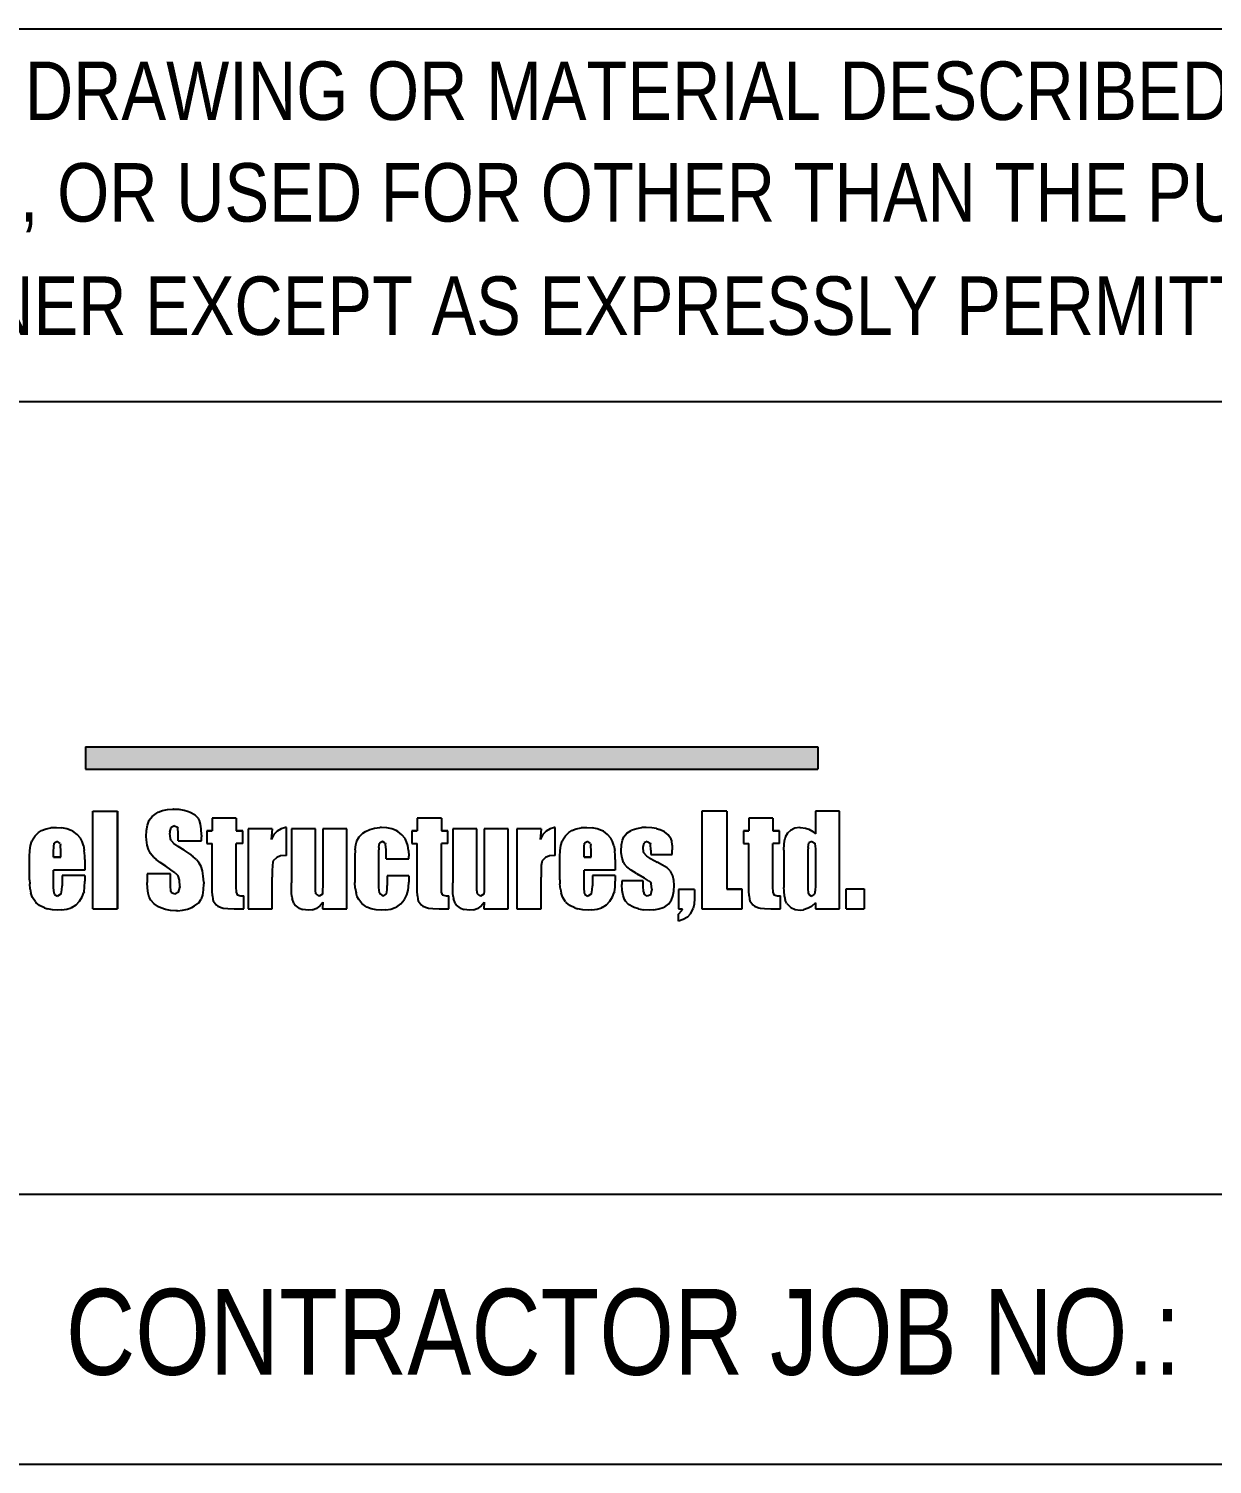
# Model space of a CAD drawing. Header units: millimetres. Extents: x -256 to 585, y -266 to 464.
# Drawn here: x 513.24 to 539.55, y -151.22 to -119.3 of the extents above; entities that cross this region are included whole.
import ezdxf

# ---------------------------------------------------------------- set-up
doc = ezdxf.new("R2010")
doc.units = ezdxf.units.MM
doc.styles.add('Arial', font='ARIAL.TTF', dxfattribs={"height": 0.2})
doc.styles.add('Arial Narrow', font='ARIALN.TTF', dxfattribs={"height": 0.2})

# ---------------------------------------------------------------- blocks, each defined once
blk = doc.blocks.new('Unknown-252070812-55925')
at = {"linetype": 'Continuous'}
for points in [[(514.502, -135.269), (514.502, -135.759), (530.786, -135.269)], [(514.502, -135.759), (530.786, -135.759), (530.786, -135.269)]]:
    blk.add_hatch(color=3, dxfattribs=at).paths.add_polyline_path(points)
at = {"color": 7, "linetype": 'Continuous'}
for p, q in [((468.034, -119.306), (564.734, -119.297)), ((451.667, -127.59), (564.788, -127.59)), ((451.671, -127.59), (564.788, -127.59)), ((451.634, -145.212), (564.788, -145.212)), ((451.634, -151.22), (564.788, -151.22))]:
    blk.add_line(p, q, dxfattribs=at)
at = {"color": 3, "linetype": 'Continuous'}
for p, q in [((514.502, -135.269), (530.786, -135.269)), ((514.502, -135.269), (514.502, -135.759)), ((530.786, -135.269), (530.786, -135.759)), ((514.502, -135.759), (530.786, -135.759)), ((514.666, -138.866), (514.666, -136.7)), ((514.666, -136.7), (515.217, -136.7)), ((515.217, -136.7), (515.217, -138.866)), ((515.217, -138.866), (515.217, -136.7)), ((515.217, -136.7), (515.217, -136.7)), ((515.217, -138.866), (515.217, -136.7)), ((515.88, -137.011), (515.91, -136.922)), ((515.91, -136.922), (515.921, -136.9)), ((515.921, -136.9), (515.984, -136.814)), ((515.984, -136.814), (516.073, -136.746)), ((516.073, -136.746), (516.123, -136.719)), ((516.123, -136.719), (516.22, -136.684)), ((516.22, -136.684), (516.33, -136.662)), ((516.33, -136.662), (516.45, -136.655)), ((516.45, -136.655), (516.586, -136.661)), ((516.463, -136.655), (516.45, -136.655)), ((516.45, -136.655), (516.586, -136.661)), ((516.586, -136.661), (516.463, -136.655)), ((516.697, -136.679), (516.586, -136.661)), ((516.798, -136.71), (516.697, -136.679)), ((516.834, -136.725), (516.798, -136.71)), ((516.941, -136.789), (516.834, -136.725)), ((517.014, -136.863), (516.941, -136.789)), ((517.036, -136.904), (517.014, -136.863)), ((517.063, -136.984), (517.036, -136.904)), ((517.856, -136.854), (517.319, -136.854)), ((517.319, -136.854), (517.319, -137.133)), ((517.856, -136.854), (517.856, -137.133)), ((522.416, -136.854), (521.878, -136.854)), ((521.878, -136.854), (521.878, -137.133)), ((522.416, -136.854), (522.416, -137.133)), ((528.762, -136.7), (528.205, -136.7)), ((528.205, -136.7), (528.205, -138.866)), ((528.762, -136.7), (528.762, -138.431)), ((529.785, -136.854), (529.249, -136.854)), ((529.249, -136.854), (529.249, -137.133)), ((529.785, -136.854), (529.785, -137.133)), ((531.267, -136.7), (530.73, -136.7)), ((530.73, -136.7), (530.73, -137.203)), ((531.267, -138.866), (531.267, -136.7)), ((513.325, -137.336), (513.383, -137.243)), ((513.383, -137.243), (513.463, -137.168)), ((513.463, -137.168), (513.528, -137.129)), ((513.528, -137.129), (513.628, -137.09)), ((513.628, -137.09), (513.736, -137.066)), ((513.736, -137.066), (513.854, -137.059)), ((513.736, -137.066), (513.854, -137.059)), ((513.854, -137.059), (513.736, -137.066)), ((513.854, -137.059), (513.979, -137.066)), ((513.854, -137.059), (513.854, -137.059)), ((514.09, -137.087), (513.979, -137.066)), ((514.187, -137.123), (514.09, -137.087)), ((514.227, -137.144), (514.187, -137.123)), ((514.32, -137.213), (514.227, -137.144)), ((514.392, -137.296), (514.32, -137.213)), ((515.857, -137.263), (515.862, -137.125)), ((515.86, -137.334), (515.857, -137.263)), ((515.862, -137.125), (515.88, -137.011)), ((516.379, -137.167), (516.406, -137.063)), ((516.379, -137.167), (516.379, -137.189)), ((516.393, -137.31), (516.379, -137.189)), ((516.482, -137.021), (516.406, -137.063)), ((516.482, -137.021), (516.547, -137.052)), ((516.547, -137.052), (516.555, -137.07)), ((516.568, -137.194), (516.555, -137.07)), ((516.568, -137.355), (516.568, -137.194)), ((517.078, -137.091), (517.063, -136.984)), ((517.085, -137.227), (517.078, -137.091)), ((517.085, -137.227), (517.086, -137.27)), ((517.204, -137.133), (517.204, -137.414)), ((517.204, -137.133), (517.204, -137.133)), ((517.204, -137.133), (517.319, -137.133)), ((517.319, -137.133), (517.204, -137.133)), ((517.319, -137.133), (517.204, -137.133)), ((518, -137.133), (517.856, -137.133)), ((517.856, -137.133), (518, -137.133)), ((517.856, -137.133), (518, -137.133)), ((518, -137.414), (518, -137.133)), ((518, -137.133), (518, -137.133)), ((518.654, -137.091), (518.119, -137.091)), ((518.119, -137.091), (518.119, -138.866)), ((518.654, -137.091), (518.633, -137.323)), ((518.694, -137.217), (518.633, -137.323)), ((518.768, -137.139), (518.694, -137.217)), ((518.854, -137.086), (518.768, -137.139)), ((518.952, -137.06), (518.854, -137.086)), ((518.97, -137.059), (518.952, -137.06)), ((518.97, -137.684), (518.97, -137.059)), ((519.617, -137.091), (519.082, -137.091)), ((519.082, -137.091), (519.082, -138.287)), ((519.617, -138.298), (519.617, -137.091)), ((520.316, -137.091), (519.781, -137.091)), ((519.781, -137.091), (519.781, -138.284)), ((520.316, -138.866), (520.316, -137.091)), ((520.587, -137.269), (520.669, -137.189)), ((520.669, -137.189), (520.729, -137.148)), ((520.729, -137.148), (520.823, -137.102)), ((520.823, -137.102), (520.928, -137.073)), ((520.928, -137.073), (521.045, -137.059)), ((521.088, -137.059), (521.045, -137.059)), ((521.207, -137.066), (521.088, -137.059)), ((521.317, -137.091), (521.207, -137.066)), ((521.414, -137.13), (521.317, -137.091)), ((521.445, -137.148), (521.414, -137.13)), ((521.54, -137.22), (521.445, -137.148)), ((521.609, -137.303), (521.54, -137.22)), ((521.763, -137.133), (521.763, -137.414)), ((521.763, -137.133), (521.763, -137.133)), ((521.763, -137.133), (521.878, -137.133)), ((521.878, -137.133), (521.763, -137.133)), ((521.878, -137.133), (521.763, -137.133)), ((522.56, -137.133), (522.416, -137.133)), ((522.416, -137.133), (522.56, -137.133)), ((522.416, -137.133), (522.56, -137.133)), ((522.56, -137.414), (522.56, -137.133)), ((522.56, -137.133), (522.56, -137.133)), ((523.206, -137.091), (522.669, -137.091)), ((522.669, -137.091), (522.669, -138.287)), ((523.206, -138.298), (523.206, -137.091)), ((523.904, -137.091), (523.368, -137.091)), ((523.368, -137.091), (523.368, -138.284)), ((523.904, -138.866), (523.904, -137.091)), ((524.632, -137.091), (524.095, -137.091)), ((524.095, -137.091), (524.095, -138.866)), ((524.632, -137.091), (524.61, -137.323)), ((524.672, -137.217), (524.61, -137.323)), ((524.746, -137.139), (524.672, -137.217)), ((524.831, -137.086), (524.746, -137.139)), ((524.929, -137.06), (524.831, -137.086)), ((524.948, -137.059), (524.929, -137.06)), ((524.948, -137.684), (524.948, -137.059)), ((525.114, -137.336), (525.172, -137.243)), ((525.172, -137.243), (525.253, -137.168)), ((525.253, -137.168), (525.318, -137.129)), ((525.318, -137.129), (525.416, -137.09)), ((525.416, -137.09), (525.526, -137.066)), ((525.526, -137.066), (525.644, -137.059)), ((525.526, -137.066), (525.644, -137.059)), ((525.644, -137.059), (525.526, -137.066)), ((525.644, -137.059), (525.767, -137.066)), ((525.644, -137.059), (525.644, -137.059)), ((525.878, -137.087), (525.767, -137.066)), ((525.976, -137.123), (525.878, -137.087)), ((526.017, -137.144), (525.976, -137.123)), ((526.109, -137.213), (526.017, -137.144)), ((526.18, -137.296), (526.109, -137.213)), ((526.471, -137.269), (526.536, -137.188)), ((526.536, -137.188), (526.632, -137.126)), ((526.661, -137.113), (526.632, -137.126)), ((526.661, -137.113), (526.761, -137.081)), ((526.761, -137.081), (526.872, -137.063)), ((526.969, -137.059), (526.872, -137.063)), ((527.092, -137.065), (526.969, -137.059)), ((527.2, -137.083), (527.092, -137.065)), ((527.2, -137.083), (527.268, -137.102)), ((527.375, -137.155), (527.268, -137.102)), ((527.455, -137.221), (527.375, -137.155)), ((527.522, -137.32), (527.455, -137.221)), ((527.455, -137.221), (527.455, -137.221)), ((529.134, -137.133), (529.134, -137.414)), ((529.134, -137.133), (529.134, -137.133)), ((529.134, -137.133), (529.249, -137.133)), ((529.249, -137.133), (529.134, -137.133)), ((529.249, -137.133), (529.134, -137.133)), ((529.931, -137.133), (529.785, -137.133)), ((529.785, -137.133), (529.931, -137.133)), ((529.785, -137.133), (529.931, -137.133)), ((529.931, -137.414), (529.931, -137.133)), ((529.931, -137.133), (529.931, -137.133)), ((530.109, -137.182), (530.058, -137.274)), ((530.176, -137.123), (530.109, -137.182)), ((530.273, -137.076), (530.176, -137.123)), ((530.385, -137.059), (530.273, -137.076)), ((530.385, -137.059), (530.398, -137.059)), ((530.398, -137.059), (530.511, -137.072)), ((530.511, -137.072), (530.581, -137.095)), ((530.581, -137.095), (530.675, -137.151)), ((530.675, -137.151), (530.73, -137.203)), ((513.262, -137.703), (513.268, -137.572)), ((513.268, -137.572), (513.284, -137.459)), ((513.284, -137.459), (513.314, -137.362)), ((513.325, -137.336), (513.314, -137.362)), ((513.797, -137.591), (513.8, -137.492)), ((513.8, -137.492), (513.811, -137.405)), ((513.879, -137.373), (513.811, -137.405)), ((513.94, -137.412), (513.879, -137.373)), ((513.94, -137.412), (513.948, -137.456)), ((513.954, -137.591), (513.948, -137.456)), ((514.432, -137.373), (514.392, -137.296)), ((514.46, -137.461), (514.432, -137.373)), ((514.46, -137.461), (514.479, -137.568)), ((514.489, -137.692), (514.479, -137.568)), ((515.874, -137.45), (515.86, -137.334)), ((515.903, -137.547), (515.874, -137.45)), ((515.947, -137.637), (515.903, -137.547)), ((516.409, -137.351), (516.393, -137.31)), ((516.409, -137.351), (516.468, -137.417)), ((516.567, -137.484), (516.468, -137.417)), ((516.697, -137.565), (516.567, -137.484)), ((516.568, -137.355), (517.086, -137.355)), ((516.808, -137.64), (516.697, -137.565)), ((517.086, -137.355), (517.086, -137.27)), ((517.204, -137.414), (517.319, -137.414)), ((517.319, -138.315), (517.319, -137.414)), ((517.856, -138.364), (517.856, -137.414)), ((518, -137.414), (517.856, -137.414)), ((518.633, -137.323), (518.633, -137.323)), ((520.497, -137.559), (520.492, -137.695)), ((520.497, -137.559), (520.511, -137.446)), ((520.511, -137.446), (520.536, -137.358)), ((520.538, -137.354), (520.536, -137.358)), ((520.538, -137.354), (520.587, -137.269)), ((521.028, -137.503), (521.043, -137.405)), ((521.028, -137.503), (521.028, -137.556)), ((521.028, -138.393), (521.028, -137.556)), ((521.106, -137.373), (521.043, -137.405)), ((521.17, -137.41), (521.106, -137.373)), ((521.17, -137.41), (521.177, -137.432)), ((521.186, -137.556), (521.177, -137.432)), ((521.186, -137.76), (521.186, -137.556)), ((521.642, -137.375), (521.609, -137.303)), ((521.667, -137.463), (521.642, -137.375)), ((521.682, -137.57), (521.667, -137.463)), ((521.682, -137.57), (521.691, -137.698)), ((521.763, -137.414), (521.878, -137.414)), ((521.878, -138.315), (521.878, -137.414)), ((522.416, -138.364), (522.416, -137.414)), ((522.56, -137.414), (522.416, -137.414)), ((524.61, -137.323), (524.61, -137.323)), ((525.052, -137.703), (525.057, -137.572)), ((525.057, -137.572), (525.074, -137.459)), ((525.074, -137.459), (525.102, -137.362)), ((525.114, -137.336), (525.102, -137.362)), ((525.587, -137.591), (525.588, -137.492)), ((525.588, -137.492), (525.601, -137.405)), ((525.669, -137.373), (525.601, -137.405)), ((525.728, -137.412), (525.669, -137.373)), ((525.728, -137.412), (525.738, -137.456)), ((525.743, -137.591), (525.738, -137.456)), ((526.222, -137.373), (526.18, -137.296)), ((526.249, -137.461), (526.222, -137.373)), ((526.249, -137.461), (526.269, -137.568)), ((526.278, -137.692), (526.269, -137.568)), ((526.416, -137.583), (526.423, -137.447)), ((526.416, -137.626), (526.416, -137.583)), ((526.423, -137.447), (526.442, -137.34)), ((526.442, -137.34), (526.471, -137.269)), ((526.901, -137.494), (526.923, -137.403)), ((526.911, -137.608), (526.901, -137.494)), ((526.991, -137.373), (526.923, -137.403)), ((526.991, -137.373), (527.06, -137.405)), ((527.06, -137.405), (527.067, -137.431)), ((527.074, -137.561), (527.067, -137.431)), ((527.074, -137.561), (527.074, -137.657)), ((527.536, -137.358), (527.522, -137.32)), ((527.547, -137.454), (527.536, -137.358)), ((527.547, -137.454), (527.548, -137.555)), ((527.548, -137.657), (527.548, -137.555)), ((529.134, -137.414), (529.249, -137.414)), ((529.249, -138.315), (529.249, -137.414)), ((529.785, -138.364), (529.785, -137.414)), ((529.931, -137.414), (529.785, -137.414)), ((530.032, -137.563), (530.036, -137.422)), ((530.032, -137.563), (530.032, -138.395)), ((530.036, -137.422), (530.048, -137.317)), ((530.058, -137.274), (530.048, -137.317)), ((530.568, -137.503), (530.585, -137.403)), ((530.568, -137.503), (530.568, -137.537)), ((530.568, -138.406), (530.568, -137.537)), ((530.649, -137.373), (530.585, -137.403)), ((530.649, -137.373), (530.715, -137.405)), ((530.715, -137.405), (530.719, -137.418)), ((530.719, -137.418), (530.73, -137.537)), ((530.73, -137.537), (530.73, -138.358)), ((513.262, -138.22), (513.262, -137.703)), ((513.797, -137.72), (513.797, -137.591)), ((513.797, -137.72), (513.797, -137.72)), ((513.797, -137.72), (513.954, -137.72)), ((513.954, -137.72), (513.797, -137.72)), ((513.954, -137.72), (513.797, -137.72)), ((513.954, -137.72), (513.954, -137.591)), ((514.49, -137.774), (514.489, -137.692)), ((514.49, -137.774), (514.49, -138.009)), ((516.014, -137.72), (515.947, -137.637)), ((516.014, -137.72), (516.015, -137.721)), ((516.015, -137.721), (516.075, -137.772)), ((516.167, -137.839), (516.075, -137.772)), ((516.289, -137.922), (516.167, -137.839)), ((516.808, -137.64), (516.899, -137.71)), ((516.971, -137.774), (516.899, -137.71)), ((516.971, -137.774), (517.023, -137.833)), ((517.035, -137.85), (517.023, -137.833)), ((517.075, -137.927), (517.035, -137.85)), ((518.669, -137.834), (518.661, -137.906)), ((518.68, -137.802), (518.669, -137.834)), ((518.755, -137.723), (518.68, -137.802)), ((518.842, -137.693), (518.755, -137.723)), ((518.97, -137.684), (518.842, -137.693)), ((520.492, -137.695), (520.492, -138.199)), ((521.186, -137.76), (521.692, -137.76)), ((521.692, -137.76), (521.691, -137.698)), ((524.647, -137.834), (524.637, -137.906)), ((524.657, -137.802), (524.647, -137.834)), ((524.732, -137.723), (524.657, -137.802)), ((524.819, -137.693), (524.732, -137.723)), ((524.948, -137.684), (524.819, -137.693)), ((525.052, -138.22), (525.052, -137.703)), ((525.587, -137.72), (525.587, -137.591)), ((525.587, -137.72), (525.587, -137.72)), ((525.587, -137.72), (525.743, -137.72)), ((525.743, -137.72), (525.587, -137.72)), ((525.743, -137.72), (525.587, -137.72)), ((525.743, -137.72), (525.743, -137.591)), ((526.28, -137.774), (526.278, -137.692)), ((526.28, -137.774), (526.28, -138.009)), ((526.432, -137.741), (526.416, -137.626)), ((526.467, -137.84), (526.432, -137.741)), ((526.467, -137.84), (526.482, -137.868)), ((526.542, -137.935), (526.482, -137.868)), ((526.911, -137.608), (526.912, -137.612)), ((526.98, -137.696), (526.912, -137.612)), ((527.049, -137.742), (526.98, -137.696)), ((527.049, -137.742), (527.16, -137.804)), ((527.074, -137.657), (527.548, -137.657)), ((527.16, -137.804), (527.21, -137.829)), ((527.335, -137.896), (527.21, -137.829)), ((527.432, -137.96), (527.335, -137.896)), ((513.262, -138.22), (513.264, -138.314)), ((513.797, -138.393), (513.797, -138.009)), ((514.49, -138.009), (513.797, -138.009)), ((514.49, -138.124), (513.983, -138.124)), ((513.983, -138.124), (513.983, -138.358)), ((514.49, -138.124), (514.49, -138.255)), ((516.393, -138.089), (515.875, -138.089)), ((515.875, -138.089), (515.875, -138.231)), ((516.403, -137.999), (516.289, -137.922)), ((516.393, -138.353), (516.393, -138.089)), ((516.495, -138.069), (516.403, -137.999)), ((516.495, -138.069), (516.55, -138.119)), ((516.55, -138.119), (516.564, -138.138)), ((516.593, -138.228), (516.564, -138.138)), ((517.106, -138.023), (517.075, -137.927)), ((517.124, -138.139), (517.106, -138.023)), ((517.132, -138.275), (517.124, -138.139)), ((518.655, -138.022), (518.654, -138.164)), ((518.654, -138.866), (518.654, -138.164)), ((518.661, -137.906), (518.655, -138.022)), ((520.492, -138.199), (520.493, -138.28)), ((521.692, -138.135), (521.214, -138.135)), ((521.214, -138.135), (521.214, -138.346)), ((521.692, -138.135), (521.689, -138.273)), ((524.633, -138.022), (524.632, -138.164)), ((524.632, -138.866), (524.632, -138.164)), ((524.637, -137.906), (524.633, -138.022)), ((525.052, -138.22), (525.053, -138.314)), ((525.587, -138.393), (525.587, -138.009)), ((526.28, -138.009), (525.587, -138.009)), ((526.28, -138.124), (525.773, -138.124)), ((525.773, -138.124), (525.773, -138.358)), ((526.28, -138.124), (526.28, -138.255)), ((526.632, -138.008), (526.542, -137.935)), ((526.754, -138.085), (526.632, -138.008)), ((526.754, -138.085), (526.793, -138.106)), ((526.933, -138.187), (526.793, -138.106)), ((527.023, -138.242), (526.933, -138.187)), ((527.5, -138.023), (527.432, -137.96)), ((527.5, -138.023), (527.516, -138.045)), ((527.561, -138.131), (527.516, -138.045)), ((527.584, -138.241), (527.561, -138.131)), ((513.273, -138.431), (513.264, -138.314)), ((513.273, -138.431), (513.29, -138.522)), ((513.327, -138.617), (513.29, -138.522)), ((513.807, -138.522), (513.797, -138.393)), ((513.807, -138.522), (513.815, -138.548)), ((513.964, -138.536), (513.88, -138.583)), ((513.964, -138.536), (513.98, -138.444)), ((513.98, -138.444), (513.983, -138.358)), ((514.433, -138.604), (514.471, -138.508)), ((514.475, -138.488), (514.471, -138.508)), ((514.475, -138.488), (514.486, -138.388)), ((514.486, -138.388), (514.49, -138.255)), ((515.875, -138.231), (515.875, -138.282)), ((515.882, -138.41), (515.875, -138.282)), ((515.899, -138.518), (515.882, -138.41)), ((515.923, -138.607), (515.899, -138.518)), ((516.404, -138.481), (516.393, -138.353)), ((516.404, -138.481), (516.416, -138.509)), ((516.492, -138.544), (516.416, -138.509)), ((516.575, -138.5), (516.492, -138.544)), ((516.575, -138.5), (516.601, -138.396)), ((516.603, -138.368), (516.593, -138.228)), ((516.603, -138.368), (516.601, -138.396)), ((517.11, -138.561), (517.127, -138.449)), ((517.127, -138.449), (517.132, -138.311)), ((517.132, -138.275), (517.132, -138.311)), ((517.321, -138.466), (517.319, -138.315)), ((517.326, -138.581), (517.321, -138.466)), ((517.863, -138.512), (517.856, -138.364)), ((517.863, -138.512), (517.875, -138.558)), ((519.082, -138.393), (519.082, -138.287)), ((519.085, -138.514), (519.082, -138.393)), ((519.091, -138.592), (519.085, -138.514)), ((519.62, -138.453), (519.617, -138.298)), ((519.628, -138.537), (519.62, -138.453)), ((519.628, -138.537), (519.631, -138.544)), ((519.777, -138.473), (519.77, -138.543)), ((519.781, -138.335), (519.777, -138.473)), ((519.781, -138.284), (519.781, -138.335)), ((520.503, -138.405), (520.493, -138.28)), ((520.503, -138.405), (520.521, -138.511)), ((520.547, -138.599), (520.521, -138.511)), ((521.042, -138.512), (521.028, -138.393)), ((521.042, -138.512), (521.052, -138.534)), ((521.052, -138.534), (521.121, -138.583)), ((521.121, -138.583), (521.196, -138.533)), ((521.196, -138.533), (521.211, -138.442)), ((521.211, -138.442), (521.214, -138.346)), ((521.649, -138.555), (521.677, -138.453)), ((521.677, -138.453), (521.684, -138.385)), ((521.684, -138.385), (521.689, -138.273)), ((521.881, -138.466), (521.878, -138.315)), ((521.885, -138.581), (521.881, -138.466)), ((522.421, -138.512), (522.416, -138.364)), ((522.421, -138.512), (522.434, -138.558)), ((522.671, -138.393), (522.669, -138.287)), ((522.673, -138.514), (522.671, -138.393)), ((522.679, -138.592), (522.673, -138.514)), ((523.208, -138.453), (523.206, -138.298)), ((523.217, -138.537), (523.208, -138.453)), ((523.217, -138.537), (523.218, -138.544)), ((523.365, -138.473), (523.358, -138.543)), ((523.368, -138.335), (523.365, -138.473)), ((523.368, -138.284), (523.368, -138.335)), ((525.063, -138.431), (525.053, -138.314)), ((525.063, -138.431), (525.08, -138.522)), ((525.116, -138.617), (525.08, -138.522)), ((525.595, -138.522), (525.587, -138.393)), ((525.595, -138.522), (525.603, -138.548)), ((525.753, -138.536), (525.67, -138.583)), ((525.753, -138.536), (525.77, -138.444)), ((525.77, -138.444), (525.773, -138.358)), ((526.223, -138.604), (526.26, -138.508)), ((526.265, -138.488), (526.26, -138.508)), ((526.265, -138.488), (526.276, -138.388)), ((526.276, -138.388), (526.28, -138.255)), ((526.905, -138.242), (526.43, -138.242)), ((526.43, -138.242), (526.43, -138.328)), ((526.435, -138.462), (526.43, -138.328)), ((526.455, -138.574), (526.435, -138.462)), ((526.905, -138.354), (526.905, -138.242)), ((526.911, -138.491), (526.905, -138.354)), ((526.911, -138.491), (526.923, -138.54)), ((526.994, -138.583), (526.923, -138.54)), ((527.023, -138.242), (527.066, -138.275)), ((527.066, -138.275), (527.081, -138.304)), ((527.073, -138.554), (527.095, -138.451)), ((527.095, -138.432), (527.081, -138.304)), ((527.095, -138.432), (527.095, -138.451)), ((527.563, -138.585), (527.583, -138.476)), ((527.583, -138.476), (527.59, -138.34)), ((527.59, -138.34), (527.584, -138.241)), ((528.044, -138.441), (527.685, -138.441)), ((527.685, -138.441), (527.685, -138.866)), ((528.044, -138.441), (528.044, -138.635)), ((529.102, -138.431), (528.762, -138.431)), ((528.762, -138.431), (529.102, -138.431)), ((528.762, -138.431), (529.102, -138.431)), ((529.102, -138.866), (529.102, -138.431)), ((529.102, -138.431), (529.102, -138.431)), ((529.25, -138.466), (529.249, -138.315)), ((529.256, -138.581), (529.25, -138.466)), ((529.792, -138.512), (529.785, -138.364)), ((529.792, -138.512), (529.805, -138.558)), ((530.033, -138.47), (530.032, -138.395)), ((530.042, -138.592), (530.033, -138.47)), ((530.578, -138.53), (530.568, -138.406)), ((530.578, -138.53), (530.584, -138.548)), ((530.728, -138.458), (530.714, -138.544)), ((530.73, -138.358), (530.728, -138.458)), ((531.411, -138.866), (531.411, -138.424)), ((531.411, -138.424), (531.814, -138.424)), ((531.814, -138.424), (531.814, -138.866)), ((513.391, -138.711), (513.327, -138.617)), ((513.391, -138.711), (513.404, -138.726)), ((513.485, -138.794), (513.404, -138.726)), ((513.592, -138.847), (513.485, -138.794)), ((513.592, -138.847), (513.663, -138.87)), ((513.815, -138.548), (513.88, -138.583)), ((514.087, -138.877), (514.183, -138.846)), ((514.202, -138.838), (514.183, -138.846)), ((514.202, -138.838), (514.296, -138.778)), ((514.296, -138.778), (514.374, -138.697)), ((514.374, -138.697), (514.433, -138.604)), ((515.959, -138.677), (515.923, -138.607)), ((516.032, -138.757), (515.959, -138.677)), ((516.131, -138.825), (516.032, -138.757)), ((516.18, -138.849), (516.131, -138.825)), ((516.281, -138.882), (516.18, -138.849)), ((516.492, -138.544), (516.492, -138.544)), ((516.773, -138.874), (516.872, -138.835)), ((516.872, -138.835), (516.931, -138.803)), ((516.931, -138.803), (517.021, -138.733)), ((517.021, -138.733), (517.079, -138.652)), ((517.082, -138.648), (517.079, -138.652)), ((517.082, -138.648), (517.11, -138.561)), ((517.326, -138.581), (517.333, -138.65)), ((517.333, -138.65), (517.344, -138.687)), ((517.344, -138.687), (517.408, -138.778)), ((517.408, -138.778), (517.444, -138.807)), ((517.444, -138.807), (517.545, -138.849)), ((517.545, -138.849), (517.569, -138.853)), ((517.569, -138.853), (517.668, -138.861)), ((517.875, -138.558), (517.961, -138.578)), ((517.961, -138.578), (518.023, -138.579)), ((518.023, -138.866), (518.023, -138.579)), ((519.091, -138.592), (519.099, -138.635)), ((519.139, -138.741), (519.099, -138.635)), ((519.139, -138.741), (519.167, -138.783)), ((519.255, -138.854), (519.167, -138.783)), ((519.255, -138.854), (519.337, -138.884)), ((519.542, -138.889), (519.644, -138.852)), ((519.631, -138.544), (519.698, -138.583)), ((519.707, -138.807), (519.644, -138.852)), ((519.77, -138.543), (519.698, -138.583)), ((519.698, -138.583), (519.698, -138.583)), ((519.707, -138.807), (519.781, -138.718)), ((519.781, -138.718), (519.771, -138.866)), ((520.579, -138.663), (520.547, -138.599)), ((520.646, -138.75), (520.579, -138.663)), ((520.734, -138.818), (520.646, -138.75)), ((520.762, -138.833), (520.734, -138.818)), ((520.855, -138.868), (520.762, -138.833)), ((521.121, -138.583), (521.121, -138.583)), ((521.296, -138.874), (521.391, -138.839)), ((521.391, -138.839), (521.426, -138.822)), ((521.426, -138.822), (521.515, -138.757)), ((521.515, -138.757), (521.588, -138.671)), ((521.588, -138.671), (521.595, -138.66)), ((521.595, -138.66), (521.649, -138.555)), ((521.885, -138.581), (521.893, -138.65)), ((521.893, -138.65), (521.903, -138.687)), ((521.903, -138.687), (521.967, -138.778)), ((521.967, -138.778), (522.003, -138.807)), ((522.003, -138.807), (522.105, -138.849)), ((522.105, -138.849), (522.129, -138.853)), ((522.129, -138.853), (522.229, -138.861)), ((522.434, -138.558), (522.52, -138.578)), ((522.52, -138.578), (522.582, -138.579)), ((522.582, -138.866), (522.582, -138.579)), ((522.679, -138.592), (522.686, -138.635)), ((522.726, -138.741), (522.686, -138.635)), ((522.726, -138.741), (522.755, -138.783)), ((522.844, -138.854), (522.755, -138.783)), ((522.844, -138.854), (522.924, -138.884)), ((523.129, -138.889), (523.232, -138.852)), ((523.218, -138.544), (523.286, -138.583)), ((523.294, -138.807), (523.232, -138.852)), ((523.358, -138.543), (523.286, -138.583)), ((523.286, -138.583), (523.286, -138.583)), ((523.294, -138.807), (523.368, -138.718)), ((523.368, -138.718), (523.36, -138.866)), ((525.179, -138.711), (525.116, -138.617)), ((525.179, -138.711), (525.193, -138.726)), ((525.275, -138.794), (525.193, -138.726)), ((525.382, -138.847), (525.275, -138.794)), ((525.382, -138.847), (525.452, -138.87)), ((525.603, -138.548), (525.67, -138.583)), ((525.877, -138.877), (525.972, -138.846)), ((525.992, -138.838), (525.972, -138.846)), ((525.992, -138.838), (526.086, -138.778)), ((526.086, -138.778), (526.163, -138.697)), ((526.163, -138.697), (526.223, -138.604)), ((526.484, -138.659), (526.455, -138.574)), ((526.506, -138.697), (526.484, -138.659)), ((526.579, -138.772), (526.506, -138.697)), ((526.685, -138.833), (526.579, -138.772)), ((526.701, -138.84), (526.685, -138.833)), ((526.8, -138.871), (526.701, -138.84)), ((527.073, -138.554), (526.994, -138.583)), ((526.994, -138.583), (526.994, -138.583)), ((527.251, -138.871), (527.349, -138.836)), ((527.349, -138.836), (527.382, -138.821)), ((527.382, -138.821), (527.472, -138.754)), ((527.472, -138.754), (527.534, -138.667)), ((527.534, -138.667), (527.563, -138.585)), ((528.037, -138.761), (528.015, -138.864)), ((528.044, -138.635), (528.037, -138.761)), ((529.256, -138.581), (529.264, -138.65)), ((529.264, -138.65), (529.274, -138.687)), ((529.274, -138.687), (529.337, -138.778)), ((529.337, -138.778), (529.374, -138.807)), ((529.374, -138.807), (529.476, -138.849)), ((529.476, -138.849), (529.5, -138.853)), ((529.5, -138.853), (529.598, -138.861)), ((529.805, -138.558), (529.89, -138.578)), ((529.89, -138.578), (529.953, -138.579)), ((529.953, -138.866), (529.953, -138.579)), ((530.042, -138.592), (530.058, -138.678)), ((530.093, -138.748), (530.058, -138.678)), ((530.093, -138.748), (530.176, -138.831)), ((530.176, -138.831), (530.182, -138.835)), ((530.182, -138.835), (530.279, -138.881)), ((530.57, -138.857), (530.463, -138.891)), ((530.643, -138.814), (530.57, -138.857)), ((530.584, -138.548), (530.644, -138.583)), ((530.73, -138.737), (530.643, -138.814)), ((530.714, -138.544), (530.644, -138.583)), ((530.73, -138.737), (530.73, -138.866)), ((513.772, -138.891), (513.663, -138.87)), ((513.892, -138.896), (513.772, -138.891)), ((513.975, -138.894), (513.892, -138.896)), ((513.975, -138.894), (514.087, -138.877)), ((514.666, -138.866), (515.217, -138.866)), ((516.392, -138.903), (516.281, -138.882)), ((516.514, -138.91), (516.392, -138.903)), ((516.549, -138.91), (516.514, -138.91)), ((516.549, -138.91), (516.665, -138.899)), ((516.665, -138.899), (516.773, -138.874)), ((517.668, -138.861), (517.807, -138.866)), ((517.807, -138.866), (518.023, -138.866)), ((518.119, -138.866), (518.654, -138.866)), ((519.455, -138.896), (519.337, -138.884)), ((519.542, -138.889), (519.455, -138.896)), ((519.771, -138.866), (520.316, -138.866)), ((520.966, -138.889), (520.855, -138.868)), ((521.093, -138.896), (520.966, -138.889)), ((521.185, -138.894), (521.093, -138.896)), ((521.185, -138.894), (521.296, -138.874)), ((522.229, -138.861), (522.366, -138.866)), ((522.366, -138.866), (522.582, -138.866)), ((523.044, -138.896), (522.924, -138.884)), ((523.129, -138.889), (523.044, -138.896)), ((523.36, -138.866), (523.904, -138.866)), ((524.095, -138.866), (524.632, -138.866)), ((525.562, -138.891), (525.452, -138.87)), ((525.681, -138.896), (525.562, -138.891)), ((525.763, -138.894), (525.681, -138.896)), ((525.763, -138.894), (525.877, -138.877)), ((526.8, -138.871), (526.911, -138.891)), ((527.032, -138.896), (526.911, -138.891)), ((527.141, -138.891), (527.032, -138.896)), ((527.141, -138.891), (527.251, -138.871)), ((527.685, -138.866), (527.775, -138.866)), ((527.685, -138.987), (527.763, -138.908)), ((527.685, -139.142), (527.685, -138.987)), ((527.789, -139.109), (527.685, -139.142)), ((527.763, -138.908), (527.775, -138.866)), ((527.885, -139.051), (527.789, -139.109)), ((527.885, -139.051), (527.956, -138.982)), ((527.956, -138.982), (528.008, -138.885)), ((528.008, -138.885), (528.015, -138.864)), ((528.205, -138.866), (529.102, -138.866)), ((529.598, -138.861), (529.737, -138.866)), ((529.737, -138.866), (529.953, -138.866)), ((530.279, -138.881), (530.391, -138.896)), ((530.391, -138.896), (530.463, -138.891)), ((530.73, -138.866), (531.267, -138.866)), ((531.411, -138.866), (531.814, -138.866))]:
    blk.add_line(p, q, dxfattribs=at)
at = {"color": 7, "linetype": 'Continuous', "style": 'Arial Narrow'}
for s, height, p in [('THIS DOCUMENT IS PROPERTY OF QATARENERGY LNG.THIS DRAWING OR MATERIAL DESCRIBED THEREON MAY NOT BE COPIED', 1.299474, (468.334, -121.326)), ('OR DISCLOSED IN ANY FORM OR MEDIUM TO THIRD PARTIES, OR USED FOR OTHER THAN THE PURPOSE FOR WHICH', 1.29947, (468.31, -123.586)), ('IT HAS BEEN PROVIDED, IN WHOLE OR IN PART IN ANY MANNER EXCEPT AS EXPRESSLY PERMITTED BY QATARENERGY LNG.', 1.299474, (468.61, -126.106))]:
    blk.add_text(s, height=height, dxfattribs=at).set_placement(p)
at = {"color": 7, "linetype": 'Continuous', "style": 'Arial', "width": 0.8}
blk.add_text('CONTRACTOR JOB NO.:', height=1.91016, dxfattribs=at).set_placement((514.069, -149.23))

msp = doc.modelspace()

# ---------------------------------------------------------------- block references
msp.add_blockref('Unknown-252070812-55925', (0, 0))

doc.saveas('drawing.dxf')
